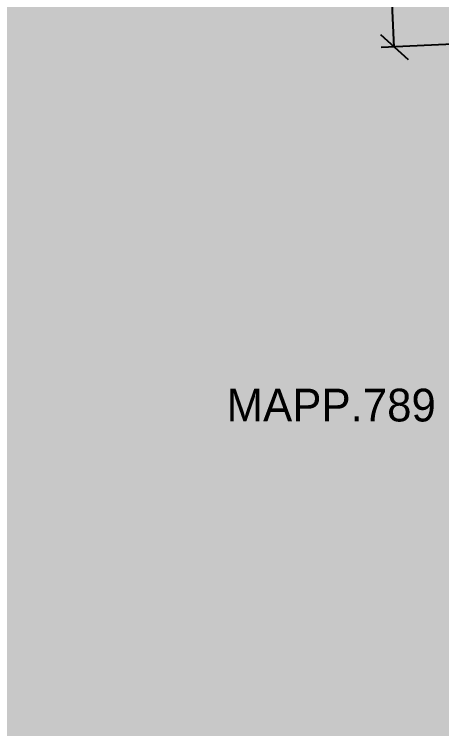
# Model space of a CAD drawing. Header units: millimetres. Extents: x 2622 to 2811, y 687 to 801.
# Drawn here: x 2637.82 to 2641.09, y 755.59 to 761.04 of the extents above; entities that cross this region are included whole.
import ezdxf

# ---------------------------------------------------------------- set-up
doc = ezdxf.new("R2010")
doc.units = ezdxf.units.MM
for name, color, linetype in [('Sottile', 5, 'Continuous'), ('TESTI', 2, 'Continuous'), ('Verde', 84, 'Continuous')]:
    doc.layers.add(name, color=color, linetype=linetype)
doc.styles.get("Standard").update_dxf_attribs({"font": 'arial.ttf'})
doc.dimstyles.new('ISO-25', dxfattribs={"dimtxt": 0.25, "dimasz": 0.2, "dimexe": 0.1, "dimexo": 0.1, "dimgap": 0.1, "dimtad": 0, "dimzin": 1, "dimtxsty": 'Standard', "dimblk": 'OBLIQUE', "dimcen": 2.5, "dimclrt": 2, "dimadec": 0, "dimazin": 0, "dimtfac": 1, "dimtmove": 0, "dimatfit": 3, "dimfxl": 1, "dimarcsym": 0})

# ---------------------------------------------------------------- blocks, each defined once
blk = doc.blocks.new('_Oblique')
at = {"color": 0, "linetype": 'ByBlock', "lineweight": -2}
blk.add_line((-0.5, -0.5), (0.5, 0.5), dxfattribs=at)
blk = doc.blocks.new('*D122')
at = {"layer": 'Defpoints', "color": 0, "transparency": 16777216}
for p in [(2641.2174, 764.322), (2640.7242, 760.7945), (2641.3839, 760.826)]:
    blk.add_point(p, dxfattribs=at)
at = {"layer": 'Sottile', "color": 0, "lineweight": -2, "transparency": 16777216}
for p, q in [((2641.1175, 764.3172), (2640.4578, 764.2858)), ((2640.5576, 764.2906), (2640.6208, 762.9653)), ((2640.7242, 760.7945), (2640.6611, 762.1198)), ((2641.284, 760.8212), (2640.6243, 760.7898))]:
    blk.add_line(p, q, dxfattribs=at)
at = {"layer": 'Sottile', "color": 0, "lineweight": -2, "transparency": 16777216, "xscale": 0.2, "yscale": 0.2, "zscale": 0.2}
for p, rotation in [((2640.5576, 764.2906), 92.7274033389421), ((2640.7242, 760.7945), 272.7274033389421)]:
    blk.add_blockref('_Oblique', p, dxfattribs=dict(at, rotation=rotation))
at = {"layer": 'Sottile', "color": 2, "transparency": 16777216, "insert": (2640.6409, 762.5425), "char_height": 0.25, "attachment_point": 5, "rotation": 272.7274}
blk.add_mtext('7,00', dxfattribs=at)

msp = doc.modelspace()

# ---------------------------------------------------------------- hatches: boundary and pattern name
at = {"layer": 'Verde'}
h = msp.add_hatch(dxfattribs=at)
h.set_pattern_fill('DOTS', color=256, scale=0.05, style=0)
h.set_pattern_definition([(0, (1295.01577, 297.66502), (0.0396875, 0.079375), [0, -0.079375])])
h.paths.add_polyline_path([(2633.4764, 758.2749), (2638.0314, 758.2749), (2638.0314, 759.3208), (2633.4764, 759.3208)], flags=24)
h.paths.add_polyline_path([(2626.0261, 759.4736), (2627.2669, 759.4736), (2627.2669, 759.8025), (2626.0261, 759.8025)], flags=24)
h.paths.add_polyline_path([(2632.0107, 751.6605), (2635.3719, 751.6605), (2635.3719, 752.2683), (2632.0107, 752.2683)], flags=24)
h.paths.add_polyline_path([(2641.3363, 761.8248), (2641.2176, 764.3161), (2640.1155, 764.2695), (2636.1775, 764.0819), (2626.0376, 763.6468), (2625.5013, 756.8261), (2625.0468, 752.2451), (2627.4245, 751.7319), (2631.9214, 750.7835), (2638.6134, 750.7077), (2642.9923, 750.8058), (2645.1166, 751.0645), (2644.8148, 756.6348), (2644.3661, 756.6348), (2644.3661, 762.8848), (2644.4761, 762.8848), (2644.3913, 764.4501), (2644.0312, 764.4349), (2644.1117, 762.6903), (2644.0359, 762.6858), (2644.0788, 761.9555)])

# ---------------------------------------------------------------- texts
at = {"layer": 'TESTI', "insert": (2639.4431, 758.1872), "char_height": 0.25, "width": 15.7, "attachment_point": 1}
msp.add_mtext('{\\fComic Sans MS|b0|i0|c0|p66;MAPP.789}', dxfattribs=at)

# ---------------------------------------------------------------- dimensions: what is measured, and where the dimension line sits
at = {"layer": 'Sottile'}
dim = msp.add_aligned_dim(p1=(2641.2174, 764.322), p2=(2641.3839, 760.826), distance=-0.6605, text='7,00', dimstyle='ISO-25', dxfattribs=at)
dim.commit()
dim.dimension.update_dxf_attribs({"geometry": '*D122', "text_midpoint": (2640.6409, 762.5425)})

doc.saveas('drawing.dxf')
